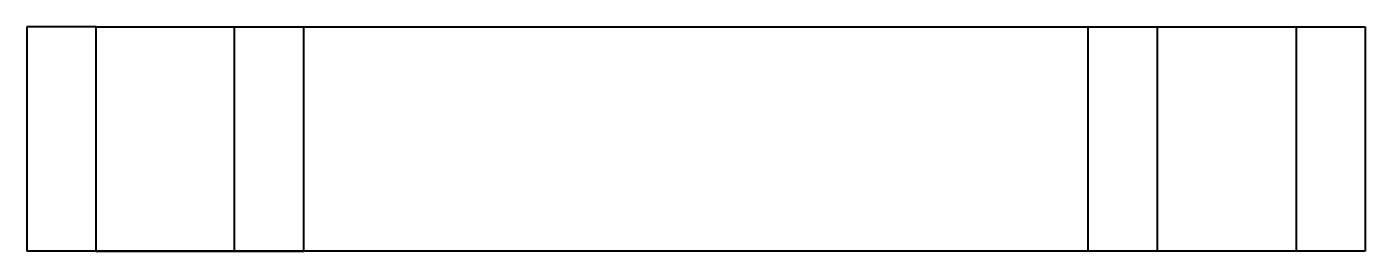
# Model space of a CAD drawing. Header units: millimetres. Extents: x -3 to 55, y 0 to 9.8.
import ezdxf

# ---------------------------------------------------------------- set-up
doc = ezdxf.new("R2010")
doc.units = ezdxf.units.MM
doc.layers.add('ModelSketch_Visible', color=7, linetype='Continuous', lineweight=40)

msp = doc.modelspace()

# ---------------------------------------------------------------- linework, layer by layer
at = {"layer": 'ModelSketch_Visible'}
for p, q in [((0, 9.75), (-3, 9.75)), ((-3, 9.75), (-3, 0)), ((0, 0), (0, 9.75)), ((0, 9.75), (52, 9.75)), ((6, 0), (6, 9.75)), ((9, 0), (9, 9.75)), ((43, 0), (43, 9.75)), ((46, 0), (46, 9.75)), ((52, 9.75), (52, 0)), ((52, 9.75), (55, 9.75)), ((55, 9.75), (55, 0)), ((0, 0), (-3, 0)), ((0, 0), (6, 0)), ((52, 0), (0, 0)), ((6, 0), (9, 0)), ((46, 0), (43, 0)), ((52, 0), (46, 0)), ((55, 0), (52, 0))]:
    msp.add_line(p, q, dxfattribs=at)

doc.saveas('drawing.dxf')
